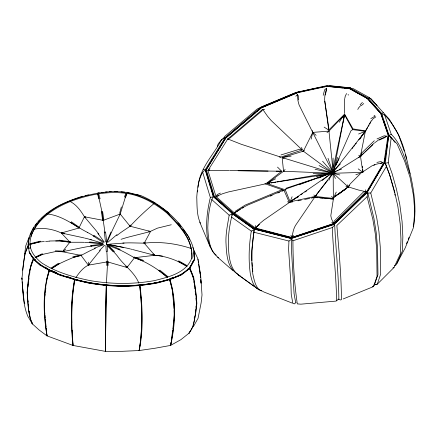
<?xml version="1.0" encoding="UTF-8"?>
<svg xmlns="http://www.w3.org/2000/svg" width="437" height="437" viewBox="0 0 437 437"><rect width="100%" height="100%" fill="white"/><g stroke="black" fill="none" stroke-linecap="round" stroke-linejoin="round"><path stroke-width="0.66" d="M336.594 300.874C336.288 276.386 333.289 251.974 332.284 227.551L334.693 225.071C335.873 249.713 338.544 274.365 338.872 299.072L335.982 301.098L300.907 304.168L297.302 303.901C294.298 283.1 292.965 261.839 292.927 240.798L291.697 239.208L288.944 241.044L253.908 232.238L254.159 229.682L251.291 231.097C249.057 245.004 248.363 259.141 250.226 273.141C251.526 279.997 253.553 288.972 261.539 290.665M194.252 258.802L194.334 260.152L189.926 268.198L193.76 277.637L196.229 294.904L196.863 303.327L196.027 311.21L193.165 326.505L189.052 333.158L180.923 339.647L170.616 345.416L154.993 348.245L139.146 350.54L122.42 351.304L105.399 351.37L106.306 285.323L89.978 283.171L74.809 279.642L67.445 276.736M108.076 265.549L108.108 261.96L107.442 261.845L106.792 261.889L106.743 265.467M361.115 156.599L360.733 156.053L361.137 155.73L361.164 153.491L374.301 140.725M343.651 122.081L343.777 117.832L344.525 114.718L352.703 129.636L365.343 131.319L360.481 156.233L362.841 172.369L358.209 168.873M285.115 169.458L283.558 171.26L267.16 183.518L285.301 189.833L290.124 201.834L315.115 196.426L333.36 198.414L333.065 158.014M68.014 276.812C85.439 283.864 104.563 285.214 123.163 286.022C143.003 285.558 163.159 283.094 181.306 274.589C158.041 285.514 131.613 287.311 106.306 285.323L105.328 321.233L105.399 351.37L72.995 345.443L46.994 335.867L38.975 329.875L32.387 323.904L28.498 317.355M106.306 285.323L105.399 351.37M291.697 239.208L291.408 248.915L294.079 293.648L295.609 302.289M365.376 189.795L366.069 191.745L333.764 223.487L291.845 237.466L255.503 228.027L255.585 225.514M288.944 241.044L288.595 249.385L290.944 284.23L291.228 294.177L292.801 303.229L294.287 303.895L296.1 302.502M88.454 262.118L88.323 265.166C82.943 267.761 79.119 272.764 75.847 277.621M106.437 283.034L107.409 265.718L107.109 255.885A96.342 2.895 89.6 0 0 106.814 251.226M44.432 302.704L44.787 297.602M130.166 225.055L130.073 226.235L122.813 231.14A97.298 50.823 -67 0 0 116.69 235.701M21.97 278.413C23.221 267.253 23.254 255.563 28.192 245.261L28.547 245.304L24.953 253.728L23.915 261.348M27.536 291.971L27.695 290.07M27.952 286.901L28.159 284.367M344.564 98.751L344.547 113.456M344.864 98.227L345.143 96.522L346.525 93.523M28.389 244.294C28.345 231.752 37.134 221.226 46.371 213.671C57.039 205.33 69.718 200.321 82.517 196.257M197.611 191.952L197.737 190.619M198.054 187.298C199.092 168.748 213.573 155.053 221.767 139.419L224.94 137.546M195.547 311.122L195.689 309.811M195.967 307.2L196.104 305.895M44.874 296.33L45.18 293.73M45.333 292.429L45.869 287.879M394.535 265.685L396.288 264.751L402.368 251.035L402.854 236.974L402.078 221.543L399.784 204.461L396.381 188.86L392.038 173.352L388.225 162.695L391.208 137.453L388.946 135.394L391.257 134.334C402.269 145.089 405.263 161.035 410.485 174.986C414.178 191.559 416.488 208.602 413.73 225.514L413.233 226.765M31.54 321.392L32.387 323.904C27.755 314.187 28.126 303.103 27.11 292.593C28.361 281.253 28.509 269.454 33.278 258.912L29.29 252.493L28.126 244.72L29.061 237.111M28.268 244.633L28.498 242.759M28.727 240.88L29.033 238.378M388.63 135.994L385.297 163.258L389.553 174.642L393.737 189.456M253.908 232.238C251.723 246.211 251.018 260.397 252.892 274.452C254.383 280.712 255.721 289.922 263.303 291.474M254.159 229.682L251.805 250.794L251.881 260.687M29.678 273.458L29.934 271.535M30.104 270.252L30.361 268.329M172.691 330.345L171.238 341.046M24.685 253.87L25.788 245.687L28.771 238.176M28.345 283.083L28.613 281.16M28.793 279.871L29.066 277.948M174.063 308.522L172.276 289.239L169.523 279.434L170.015 279.587C176.455 300.929 175.543 323.828 170.616 345.416L171.064 342.291M22.648 270.208L23.833 261.982M172.872 329.088L174.385 315.001L174.161 310.467M384.598 161.242L384.402 162.575L367.446 191.668M384.795 159.915L384.992 158.587M385.188 157.26L385.379 155.927M385.576 154.6L385.773 153.272M386.068 151.278L386.264 149.946M386.461 148.618L386.658 147.291M386.854 145.958L387.051 144.631M387.34 142.637L387.537 141.309M387.734 139.977L388.324 135.989M311.22 198.125L315.055 197.262L333.371 199.037L330.809 215.66L331.454 218.735L333.764 223.487L334.245 221.078L363.502 191.925L366.069 191.745L358.264 189.964L348.666 187.009L347.442 187.347L338.429 194.148M170.616 345.416C174.795 323.751 176.269 301.022 169.66 279.702L169.523 279.434M311.155 139.13L312.739 132.411L299.072 104.935L297.952 100.685L297.357 94.561L295.827 96.249M237.712 274.015C227.426 268.34 226.552 254.809 226.066 244.359C225.355 234.511 227.611 224.837 229.163 215.173L232.271 214.092C229.769 224.563 227.912 235.406 228.398 246.217C228.879 256.847 229.867 270.629 240.508 276.179M232.047 215.414L232.271 214.092M74.443 279.773C70.565 301.415 70.614 323.62 72.995 345.443C71.455 323.522 70.657 301.333 74.809 279.642L60.787 275.539L49.354 270.541L46.699 279.522M74.809 279.642L74.836 279.877C72.296 293.992 71.488 308.44 71.783 322.774M134.667 256.863L134.52 257.71L127.003 267.515L107.442 261.845L88.323 265.166L81.064 255.416L80.911 254.602M140.08 285.541C142.402 306.96 143.653 329.356 139.146 350.54C142.664 329.11 142.222 307.091 139.643 285.585L155.812 283.389L169.66 279.702M139.146 350.54C142.823 329.05 142.293 306.921 139.714 285.334M335.348 178.509L333.289 173.281L344.525 114.718L328.957 131.095L326.98 132.569M194.197 318.092L194.443 316.825M138.84 283.078C134.383 271.918 123.851 265.505 117.269 255.831A133.416 45.24 77.8 0 0 113.38 251.483L106.317 244.152L106.77 241.912L110.96 232.085M343.231 298.93L373.498 286.596L377.044 276.43L376.699 249.161L375.29 233.724L372.859 219.434L367.091 196.732L367.834 193.045L370.751 192.996L386.45 166.328L385.297 163.258L388.225 162.695M203.194 169.239L204.838 169.944L202.697 172.265L210.344 197.497C207.165 210.842 205.466 224.607 207.52 238.269C209.454 244.332 210.88 251.138 216.249 255.192M333.404 167.338L344.525 114.718L341.931 117.892L339.243 122.223M290.927 235.237L291.845 237.466L293.036 231.965A52.374 32.048 42.6 0 1 295.592 225.29L314.536 197.453L317.901 197.737M210.344 197.497L212.956 196.819C209.017 206.515 208.159 217.375 207.788 227.775C208.302 238.307 209.263 251.193 218.658 257.819M32.338 230.452L32.617 229.19M323.2 95.326L324.609 89.803L326.537 88.203L324.893 95.561L324.615 99.652L328.739 130.089L344.624 114.112L353.036 128.899L365.693 130.914L367.708 127.44M337.572 157.336L333.289 173.281L330.809 176.439M35.058 259.747L33.485 258.567L29.235 251.859C35.162 264.39 48.736 269.891 60.759 274.917C75.475 280.128 90.749 283.618 106.3 285.071C122.797 286.65 139.398 285.656 155.719 282.908C167.797 279.675 180.82 276.889 189.937 267.684L190.434 265.712M325.243 95.042L326.592 89.803L326.537 88.203M119.672 213.327L121.366 206.93M46.666 268.078L49.326 270.088L61.033 275.376L49.075 270.405C42.444 291.545 43.345 314.219 46.994 335.867L46.207 328.132M45.153 267.083L49.501 270.339C42.586 291.495 43.908 314.127 46.994 335.867M372.253 286.738L373.498 286.596L374.553 284.378L377.967 274.589L377.519 247.741L376.186 232.397L373.903 218.303L367.834 193.045M33.037 257.338L33.485 258.622L40.111 264.904L33.698 258.895L33.42 259.075C28.645 269.624 28.498 281.423 27.247 292.757C28.247 303.207 27.935 314.192 32.387 323.904M30.448 267.69L33.698 258.895L33.278 258.912M191.614 251.248C189.472 235.701 177.444 223.881 166.95 213.109C155.173 203.555 141.746 195.656 126.539 193.383L120.213 214.048L113.625 227.65A139.032 29.17 -81.7 0 0 111.118 233.129L106.317 244.152L123.78 247.451M357.783 109.479L358.487 108.026L360.656 105.546M125.577 197.311L126.916 193.881M124.398 197.109L125.752 193.7M217.271 146.275L218.221 143.866L221.767 139.419M406.514 243.655L407.257 241.776M408.251 239.274L408.999 237.4M292.091 196.732L290.124 201.834L298.64 196.197M328.897 180.29L331.011 175.581L334.524 171.67M30.191 235.352L31.808 231.752M30.836 236.865C36.948 219.232 53.653 208.225 70.226 201.566C88.055 194.716 107.447 190.849 126.539 193.383M374.006 284.858L377.284 284.197L394.059 267.422L400.456 253.569L400.975 239.312L400.199 223.815L397.905 206.641L394.436 190.969L389.897 175.423L386.45 166.328M202.697 172.265C198.354 179.858 197.344 188.664 196.759 197.234C197.136 205.865 196.628 215.195 200.414 223.154M302.497 151.705L303.376 151.197L312.739 132.411L328.957 131.095L333.289 173.281L348.076 186.839L349.502 185.441M70.406 241.486L62.365 251.75L58.624 251.652M259.469 224.241L255.503 228.027L234.532 213.054L235.521 211.104L245.179 205.09L281.581 189.931L284.034 190.412L289.332 202.55L292.648 201.878M339.172 158.615L335.523 165.918L350.977 130.767L352.703 129.636M331.585 174.412L333.289 173.281L335.512 169.021L365.343 131.319L358.597 134.001M189.98 267.329L191.466 264.511M192.062 263.38L193.842 259.993L191.625 264.052M188.276 268.76L189.401 268.11L189.756 268.394C195.263 279.238 195.465 291.654 196.688 303.518C195.055 313.542 195.405 324.74 189.052 333.158L189.658 332.027M396.927 263.484L405.236 247.839L413.418 227.65L414.746 211.147L413.522 195.781L410.048 177.264L404.64 161.084L397.107 143.997L391.208 137.453M193.291 277.686L189.401 268.11L190.991 265.21M189.937 267.684L194.416 259.534C195.388 246.206 187.959 234.511 179.913 224.569C169.425 212.032 156.151 202.118 141.124 195.689M189.052 333.158L189.691 331.994M336.261 192.045L333.36 198.414L331.601 196.35M365.19 131.466L371.155 120.885M193.542 326.341L198.054 318.338L201.124 302.868L202.02 294.931L200.698 275.993L198.059 259.152M368.38 126.288L369.052 125.129M369.724 123.971L370.729 122.24M371.401 121.082L373.061 118.782L375.836 116.903M360.143 138.89L362.754 134.498L365.343 131.319L358.766 139.927M384.713 162.329L367.042 192.138L333.841 224.05L290.927 238.16L253.422 228.66L232.042 213.491L233.025 213.076L254.301 228.196L291.452 237.679L333.781 223.678L366.588 191.881L384.03 162.225L388.094 134.984L380.682 113.401L367.047 98.221L349.239 88.323L326.707 86.034L296.69 92.573L261.015 107.699L225.951 137.693L206.297 169.775L214.332 196.317L233.025 213.076L232.042 213.491M205.177 169.78L225.257 137.458L260.742 107.371L296.805 92.229L327.094 85.63L349.808 87.919L367.741 97.872L381.457 113.156L388.848 134.875L384.609 162.69L367.2 192.417L334.147 224.389L291.233 238.509L253.782 228.999L232.435 213.835L213.251 196.628L205.177 169.78L205.565 170.19M207.717 166.726L208.433 165.574M209.154 164.416L210.23 162.684M211.306 160.953L212.382 159.221M213.458 157.489L214.534 155.758M215.61 154.026L216.326 152.874M217.042 151.721L220.27 146.526M220.991 145.368L222.422 143.063M223.143 141.905L225.656 137.868L249.838 117.422M206.166 169.654L225.869 137.939L261.331 107.901L297.078 92.934M235.609 212.355L234.532 213.054L216.015 196.535L207.936 170.55L227.786 138.966L262.703 109.316L264.691 109.501M218.407 195.869L216.015 196.535L217.331 194.509L220.385 193.078M32.808 229.458L33.911 227.868M35.381 225.749L36.855 223.629M32.808 229.518L33.911 227.928M35.381 225.809L36.855 223.689M291.845 237.466L293.391 235.308M222.701 139.294L224.924 136.224L257.158 109.07L262.309 106.519L294.576 93.059L309.729 89.569M331.011 175.581L315.115 196.426L313.897 194.968M352.189 148.536L353.014 147.46M353.833 146.384L354.658 145.308M355.478 144.232L356.302 143.156M327.504 180.645L315.115 196.426L316.82 194.744M255.503 228.027L260.015 223.318L263.784 220.193L289.332 202.55L287.519 201.752M335.512 169.021L340.428 163.88M99.428 250.614L104.64 245.233M362.169 172.391L333.289 173.281L283.558 171.26L282.144 157.571L303.376 151.197L304.316 150.224M360.11 104.754L362.399 102.449M360.257 173.839L350.654 183.436L349.158 185.304L348.666 187.009L347.612 187.839M334.114 224.257L335.081 223.318M336.053 222.378L360.312 198.84M362.251 196.961L367.107 192.253M360.733 156.053L374.509 142.812M349.966 88.58L350.72 87.859L351.567 88.837M367.091 196.732L336.856 225.487C338.894 250.155 341.313 274.911 341.434 299.7L340.407 299.951L338.047 299.061M361.137 155.73L364.043 152.988M365.01 152.076L372.745 144.762M375.164 142.478L378.803 139.769L386.696 136.18L384.238 135.776L377.011 138.928M108.108 261.228L107.442 261.845L106.786 261.157M38.325 221.515L39.772 220.182M41.225 218.855L44.121 216.2M41.22 218.915L44.121 216.26M229.283 170.638L227.032 170.616A52.374 2.147 0.7 0 0 216.053 170.561L207.936 170.55L209.957 168.775M361.257 105.667L363.764 103.542M250.865 116.553L255.498 112.642M256.53 111.768L258.584 110.031M259.616 109.163L261.157 107.857L297.034 92.852L327.209 86.286L330.525 86.624M107.988 242.196L117.012 234.609M153.966 203.647C145.565 210.683 137.562 218.232 130.073 226.235L129.308 225.705M322.064 180.612L328.154 175.718L335.556 171.861M358.58 157.768L360.481 156.233L358.706 155.244M234.532 213.054L241.377 208.362L247.768 205.035L282.471 190.641L284.034 190.412L264.942 183.748M89.563 264.167L88.323 265.166L96.643 254.787A122.01 38.303 -77.5 0 1 100.346 250.51M181.781 274.185L189.68 267.837L187.943 268.902M79.747 227.437L79.037 227.999L61.295 232.987C52.975 229.125 43.4 227.398 34.326 229.141M338.615 194.279L348.076 186.839L347.705 184.824M145.21 242.398L144.232 243.163L132.69 242.896A96.408 81.856 5.3 0 0 122.824 243.092M316.459 176.548L333.289 173.281L335.998 171.184L341.576 169.097M370.827 118.64L375.159 116.095M386.696 136.18L384.675 137.704L379.272 140.037M334.19 197.349L336.84 195.35M346.601 188.232L335.288 196.208L346.301 188.576L335.72 195.792M328.154 175.718L290.124 201.834L293.544 199.37L298.307 196.847M46.535 213.988L47.617 213.256M300.913 194.694L302.617 193.569M304.889 192.067L306.594 190.936M361.536 172.686L372.084 165.765L376.35 164.192L382.817 162.711L380.944 161.537L376.902 162.417M236.685 211.655L238.302 210.601M51.063 268.034L58.372 263.331M51.916 268.465L59.235 263.768M65.637 249.407L62.365 251.75L81.064 255.416L81.812 255.071M238.837 210.252L240.317 209.323M51.178 268.679L58.334 264.183L65.976 260.627L73.558 257.355L81.064 255.416L88.618 251.488A92.458 54.264 -62.6 0 1 95.474 248.374M336.687 171.151L337.823 170.441M338.954 169.731L360.481 156.233M404.23 151.033L398.5 134.651L389.372 119.334L383.315 112.626L381.501 113.729L384.62 114.893C396.201 126.839 403.28 142.713 406.426 158.926M374.689 103.034L369.374 97.593L367.845 98.489L370.942 98.838L377.098 105.514M373.864 165.17L374.859 164.683M169.72 279.232L173.298 277.249M169.911 279.041L171.665 278.069M242.377 208.143L243.431 207.57M131.187 225.634L130.073 226.235L120.213 214.048L103.236 220.357L84.439 216.774C80.834 210.869 76.568 204.734 70.226 201.566M275.66 178.788L270.754 181.197L267.16 183.518L269.831 183.108M35.9 256.803L42.373 253.695M36.326 257.317L42.815 254.225M35.064 257.721L41.859 254.553L55.51 251.57M119.235 214.491L120.213 214.048L120.443 214.742M216.015 196.535L222.804 193.64L228.382 191.958L265.8 183.786L281.668 171.244L277.517 167.12M392.923 267.914L394.059 267.422M355.849 174.773L362.186 172.539M228.201 139.709L227.786 138.966L230.064 137.994L261.905 110.905L262.703 109.316L267.559 116.253L271.164 120.503L302.284 150.022L280.783 157.107L279.314 157.003M318.447 178.138L326.395 174.827L286.748 188.664L285.301 189.833L286.18 188.21L320.55 176.832L299.148 184.725M270.312 196.12L272.185 195.344M277.795 193.007L279.669 192.225M282.165 191.188L284.034 190.412M170.015 279.587L181.71 274.797L189.756 268.394L189.898 269.214M380.365 163.662L382.817 162.711M94.245 248.221L103.684 244.72L90.951 246.228M292.927 240.798L332.284 227.551M291.266 238.383L333.475 224.471M103.902 220.139L102.662 220.21M62.933 232.462L61.295 232.987L70.018 242.262L80.878 242.267A92.436 78.48 -4.1 0 1 84.166 242.317M281.002 154.938L299.629 149.219L302.284 150.022L301.617 147.395M149.421 231.828L157.467 228.136L171.271 224.76M64.037 251.286L62.365 251.75L82.686 247.571A122.24 94.698 -39.8 0 1 91.71 246.053M70.45 242.142L59.356 240.814L49.736 241.006M40.259 241.142L31.005 243.496L29.94 244.316L30.142 245.589M31.016 244.097L40.28 241.759M39.669 241.923L29.94 244.316C30.175 227.164 44.263 214.501 58.006 206.411C74.853 197.633 93.469 192.657 112.418 191.603C132.575 191.095 151.759 199.261 166.89 212.289C179.132 224.503 193.012 239.099 191.919 257.699C186.402 273.12 168.704 276.965 154.605 280.581C133.394 284.427 111.648 284.247 90.41 280.669C73.356 277.14 56.204 272.404 41.488 262.768C35.506 257.928 29.967 251.57 30.044 243.436M72.81 256.836L79.933 255.088L81.064 255.416L73.7 257.295M283.968 158.363L282.144 157.571L291.173 156.091M85.149 195.612L88.482 194.897M311.04 89.301L313.657 88.76M314.968 88.493L320.212 87.411M297.958 200.807L301.273 200.135M304.589 199.463L309.893 198.393M296.526 92.464L299.864 91.792M321.206 87.493L322.539 87.225M323.872 86.958L327.209 86.286M269.837 183.059L267.16 183.518L270.645 182.65L274.108 182.393M271.175 182.83L325.412 173.527L333.289 173.281L339.833 174.991M329.148 85.969L330.361 85.772L350.72 87.859M271.164 182.901L272.502 182.693M273.835 182.486L275.84 182.174M277.178 181.967L278.511 181.765M279.849 181.557L331.284 173.593M374.067 115.739L374.799 115.63M155.856 282.777C124.152 288.529 91.125 285.59 60.759 274.917M90.421 245.594L103.132 244.059L89.58 242.666M97.812 192.897L99.144 192.755M101.144 192.531L103.148 192.313M105.148 192.094L107.147 191.87M109.146 191.652L111.151 191.433M312.329 197.682L314.536 197.453M283.558 171.26L284.11 171.217M40.33 241.874L44.312 241.557M45.639 241.453L49.621 241.137M109.6 244.119L124.048 243.081M374.553 284.378L377.284 284.197L380.703 273.966L380.261 246.943L378.934 231.523L376.656 217.364L370.751 192.996M139.643 285.585L123.185 286.448L106.513 285.563M207.936 170.55L209.711 170.474M55.701 241L59.754 240.913L70.018 242.262L69.057 241.53L59.323 240.17M313.171 173.522L325.412 173.527M230.009 170.55L281.668 171.244L276.222 171.178M238.127 170.741L268.061 171.085M350.621 88.596L353.254 88.656L369.374 97.593M145.341 243.196L143.86 243.098M55.379 250.833L61.901 251.084M55.843 251.39L62.376 251.652M114.445 191.411L117.722 191.619M121 191.827L124.927 192.078M319.917 197.906L323.282 198.19M324.625 198.305L328.662 198.644M330.006 198.759L333.371 199.037M331.852 86.761L334.507 87.029M335.834 87.165L339.156 87.504M340.483 87.64L343.132 87.908M344.46 88.045L347.781 88.383M327.1 86.428L349.6 88.722L367.397 98.604L381.004 113.767L388.203 134.694M89.525 241.978L103.061 243.343L90.077 239.46M154.747 255.263L162.449 256.066M106.065 285.525L89.88 283.384L74.836 279.877M85.718 216.954L84.439 216.774L78.944 227.983M189.401 268.11L189.926 268.198M130.33 226.284L150.508 231.506L144.232 243.163L154.703 255.29C166.213 256.087 177.318 260.392 187.151 266.302M106.317 244.152L122.977 247.337A137.797 104.656 44.3 0 1 130.018 248.877M47.841 214.032C62.759 215.769 74.427 225.732 87.318 232.331M328.001 158.276L333.289 173.281L315.093 169.283M135.934 194.574L140.474 195.552L126.894 192.204M345.946 186.353L348.076 186.839M291.075 237.794L253.831 228.283L232.544 213.136L213.769 196.333L205.658 169.676M253.973 228.873L290.616 238.214M132.438 249.494L154.703 255.29L153.278 254.001M148.733 231.009L150.508 231.506L130.046 236.696A123.573 95.064 -41 0 0 121.071 239.307M191.461 248.571C176.346 243.529 160.106 241.355 144.232 243.163L143.729 242.306M282.144 157.571L333.289 173.281L312.739 132.411L316.137 135.323M280.783 157.107L241.333 144.308L227.786 138.966M64.703 233.839L61.295 232.987L82.085 237.471A121.557 97.506 34.3 0 1 83.948 237.886M152.824 254.651L154.703 255.29L134.52 257.71L133.738 257.3M54.368 271.814L49.326 270.033L39.723 264.401M49.326 270.088L54.368 271.874M49.163 269.853L53.631 271.475M54.909 271.94L56.821 272.639M153.065 201.976L154.955 202.675M142.784 260.916L134.825 257.939L125.676 252.865A103.782 61.229 63.7 0 0 118.859 249.532M143.746 260.501L135.76 257.502L134.52 257.71C146.772 261.943 157.855 269.148 167.781 277.402M263.68 291.921L292.195 303.076M109.174 244.78L120.197 249.374M119.29 249.838L108.31 245.277L114.505 251.57M319.097 165.552L333.289 173.281L322.572 161.22M349.769 88.585L351.556 89.574M352.746 90.235L358.701 93.54M359.891 94.201L363.464 96.184M364.655 96.845L367.036 98.167M315.055 197.262L315.973 197.786M178.159 261.446L186.151 266.002M178.657 260.834L186.665 265.406M49.075 270.405L39.767 265.024L33.42 259.075M331.77 222.302L333.764 223.487M94.026 235.385L104.334 242.18L97.844 233.363M93.201 235.914L103.482 242.688M157.538 204.942L159.696 206.45M160.778 207.204L168.338 212.469M71.302 221.756L78.72 226.945L79.037 227.999L70.51 222.313M324.128 127.101L328.739 130.089L328.744 127.637L324.746 101.209M241.41 219.937L242.502 220.712M245.78 223.045L247.965 224.596M250.15 226.153L253.427 228.485M231.419 216.976L251.291 231.097M257.175 288.513L238.05 274.698L253.946 286.18M33.283 258.365L35.435 259.917M303.376 151.197L333.289 173.281M159.844 270.121L167.895 276.654M158.822 270.498L166.847 277.003M177.843 222.815L179.913 224.569M217.555 257.164L232.73 270.454M213.912 196.923L215.43 198.283M218.981 201.462L222.023 204.188M224.05 206.002L225.066 206.909M211.666 199.496L229.163 215.173M125.73 266.319L127.003 267.515L126.981 266.155M178.296 223.525L179.7 224.924M113.298 251.788L107.147 245.534L107.557 251.532M168.283 213.141L169.654 214.572M177.864 223.154L179.689 225.06M367.047 98.221L367.397 98.604M370.942 98.838L383.315 112.626M369.451 100.526L375.82 107.628M377.186 109.152L379.463 111.686M380.682 113.401L381.004 113.767M297.357 94.561L298.269 95.61L298.558 99.942M290.927 238.16L291.233 238.509M388.946 135.394L392.437 139.43M393.311 140.435L395.053 142.451M179.7 224.864L180.918 226.481M182.95 229.185L189.041 237.28M192.777 247.473L193.81 249.232M193.941 250.292L197.726 258.453L198.016 260.392M199.742 222.143L210.394 247.435M28.154 316.983C22.664 304.857 23.183 291.009 21.855 277.97M28.126 244.72L28.607 245.905M188.964 237.919L189.707 239.782M24.357 302.399L24.8 303.606M84.636 217.326L84.439 216.774L94.731 228.961A132.203 47.923 76.7 0 1 98.882 234.194M381.283 113.713L382.812 118.165M383.468 120.071L388.493 134.694M384.62 114.893L391.257 134.334M362.584 170.632L363.071 172.205M205.756 170.829L210.765 187.424M211.147 188.702L212.109 191.892M212.497 193.165L213.649 197M98.806 194.11L100.089 198.748M97.609 194.296L98.888 198.906M98.057 193.897L102.04 212.136L104.208 227.235A103.798 7.287 88.2 0 1 104.956 232.921M405.574 154.354L410.157 173.571M393.917 190.1L394.485 192.69M394.769 193.984L395.053 195.279M28.329 245.01L28.995 248.708M199.053 266.472L200.31 274.228M199.097 267.51L199.31 268.804M199.518 270.093L199.725 271.388M199.938 272.677L200.146 273.972M30.344 246.861L30.552 248.134M28.847 247.244L29.05 248.533M198.212 261.687L198.409 262.981M198.606 264.276L198.895 266.215M194.667 287.601L194.864 288.923M195.159 290.916L195.355 292.238M195.552 293.566L195.749 294.893M102.608 211.377L103.749 219.292L103.236 220.357L102.515 219.363L101.384 211.481M193.383 278.347L193.564 279.669M193.837 281.647L194.017 282.968M194.29 284.951L194.47 286.273M27.963 300.596L28.126 301.907M28.454 304.534L28.618 305.851M105.541 231.878L106.77 241.912M22.697 288.322L22.942 290.523M23.106 291.659L23.352 293.866M104.279 231.921L105.486 241.907M22.331 286.082L24.237 302.186M312.28 130.516L312.433 131.821M362.377 166.273L362.53 167.59M362.759 169.567L362.918 170.889M29.246 311.111L29.476 313.083M29.7 315.055L29.853 316.372M44.809 313.853L44.487 308.588M44.94 315.148L45.208 317.743M45.339 319.037L45.656 322.288M45.776 323.582L46.087 326.832M348.18 94.403L348.245 95.146M193.831 252.799L194.416 259.534M252.04 262.621L252.362 266.494M252.471 267.783L252.794 271.656M200.414 274.873L200.627 277.435M200.78 279.352L201.096 283.192M200.354 275.266L200.512 277.178M200.774 280.374L200.987 282.93M195.989 298.116L196.186 300.7M105.858 245.518L106.257 251.483M27.526 293.271L27.684 295.936M21.976 278.216L22.052 279.762M22.172 281.789L22.451 286.514M193.826 251.362L194.137 256.77M191.69 252.586L192.034 258.606M72.995 345.443L72.171 330.181M328.957 131.095L328.974 131.532M87.318 232.326A95.583 59.356 61.3 0 1 94.485 236.51M84.565 238.028A121.557 97.506 34.3 0 1 91.382 239.82M84.827 242.338A92.436 78.48 -4.1 0 1 90.732 242.715M130.608 249.024A137.797 104.656 44.3 0 1 131.783 249.325"/></g></svg>
